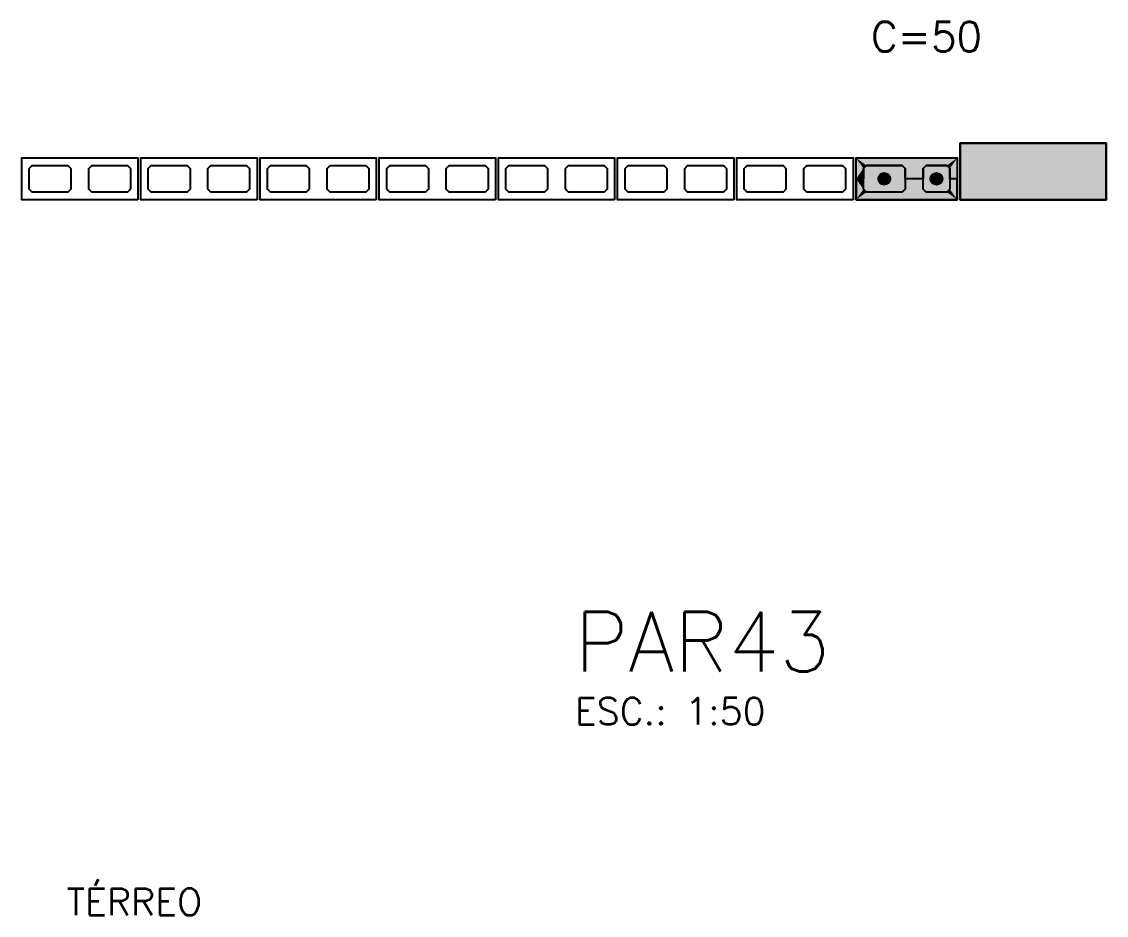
# Model space of a CAD drawing. Extents: x -1.9 to 86, y -1.6 to 60.9.
# Drawn here: x 50.78 to 58.06, y 39.78 to 45.78 of the extents above; entities that cross this region are included whole.
import ezdxf

# ---------------------------------------------------------------- set-up
doc = ezdxf.new("R2010")
doc.units = 0
doc.header["$MEASUREMENT"] = 0
for name, color, linetype in [('PENA_01', 1, 'CONTINUOUS'), ('PENA_02', 2, 'CONTINUOUS'), ('PENA_03', 3, 'CONTINUOUS'), ('PENA_06', 6, 'CONTINUOUS'), ('PENA_11', 252, 'CONTINUOUS'), ('PENA_21', 100, 'CONTINUOUS')]:
    doc.layers.add(name, color=color, linetype=linetype)
doc.styles.get("Standard").update_dxf_attribs({"font": 'ROMANS.SHX'})

msp = doc.modelspace()

# ---------------------------------------------------------------- linework, layer by layer
at = {"layer": 'PENA_01', "linetype": 'Continuous'}
for points in [[(51.106331, 44.653259), (51.086331, 44.633259), (50.846331, 44.633259), (50.826331, 44.653259), (50.826331, 44.793259), (50.846331, 44.813259), (51.086331, 44.813259), (51.106331, 44.793259), (51.106331, 44.653259)], [(51.506331, 44.653259), (51.486331, 44.633259), (51.246331, 44.633259), (51.226331, 44.653259), (51.226331, 44.793259), (51.246331, 44.813259), (51.486331, 44.813259), (51.506331, 44.793259), (51.506331, 44.653259)], [(51.906331, 44.653259), (51.886331, 44.633259), (51.646331, 44.633259), (51.626331, 44.653259), (51.626331, 44.793259), (51.646331, 44.813259), (51.886331, 44.813259), (51.906331, 44.793259), (51.906331, 44.653259)], [(52.306331, 44.653259), (52.286331, 44.633259), (52.046331, 44.633259), (52.026331, 44.653259), (52.026331, 44.793259), (52.046331, 44.813259), (52.286331, 44.813259), (52.306331, 44.793259), (52.306331, 44.653259)], [(52.706331, 44.653259), (52.686331, 44.633259), (52.446331, 44.633259), (52.426331, 44.653259), (52.426331, 44.793259), (52.446331, 44.813259), (52.686331, 44.813259), (52.706331, 44.793259), (52.706331, 44.653259)], [(53.106331, 44.653259), (53.086331, 44.633259), (52.846331, 44.633259), (52.826331, 44.653259), (52.826331, 44.793259), (52.846331, 44.813259), (53.086331, 44.813259), (53.106331, 44.793259), (53.106331, 44.653259)], [(53.506331, 44.653259), (53.486331, 44.633259), (53.246331, 44.633259), (53.226331, 44.653259), (53.226331, 44.793259), (53.246331, 44.813259), (53.486331, 44.813259), (53.506331, 44.793259), (53.506331, 44.653259)], [(53.906331, 44.653259), (53.886331, 44.633259), (53.646331, 44.633259), (53.626331, 44.653259), (53.626331, 44.793259), (53.646331, 44.813259), (53.886331, 44.813259), (53.906331, 44.793259), (53.906331, 44.653259)], [(54.306331, 44.653259), (54.286331, 44.633259), (54.046331, 44.633259), (54.026331, 44.653259), (54.026331, 44.793259), (54.046331, 44.813259), (54.286331, 44.813259), (54.306331, 44.793259), (54.306331, 44.653259)], [(54.706331, 44.653259), (54.686331, 44.633259), (54.446331, 44.633259), (54.426331, 44.653259), (54.426331, 44.793259), (54.446331, 44.813259), (54.686331, 44.813259), (54.706331, 44.793259), (54.706331, 44.653259)], [(55.106331, 44.653259), (55.086331, 44.633259), (54.846331, 44.633259), (54.826331, 44.653259), (54.826331, 44.793259), (54.846331, 44.813259), (55.086331, 44.813259), (55.106331, 44.793259), (55.106331, 44.653259)], [(55.506331, 44.653259), (55.486331, 44.633259), (55.246331, 44.633259), (55.226331, 44.653259), (55.226331, 44.793259), (55.246331, 44.813259), (55.486331, 44.813259), (55.506331, 44.793259), (55.506331, 44.653259)], [(55.906331, 44.653259), (55.886331, 44.633259), (55.646331, 44.633259), (55.626331, 44.653259), (55.626331, 44.793259), (55.646331, 44.813259), (55.886331, 44.813259), (55.906331, 44.793259), (55.906331, 44.653259)], [(56.306331, 44.653259), (56.286331, 44.633259), (56.046331, 44.633259), (56.026331, 44.653259), (56.026331, 44.793259), (56.046331, 44.813259), (56.286331, 44.813259), (56.306331, 44.793259), (56.306331, 44.653259)], [(56.686331, 44.633259), (56.446331, 44.633259), (56.426331, 44.653259), (56.426331, 44.793259), (56.446331, 44.813259), (56.686331, 44.813259), (56.706331, 44.793259), (56.706331, 44.653259), (56.686331, 44.633259)], [(56.986331, 44.633259), (56.846331, 44.633259), (56.826331, 44.653259), (56.826331, 44.793259), (56.846331, 44.813259), (56.986331, 44.813259), (57.006331, 44.793259), (57.006331, 44.653259), (56.986331, 44.633259)]]:
    msp.add_lwpolyline(points, dxfattribs=at)
at = {"layer": 'PENA_02', "linetype": 'Continuous'}
for points in [[(57.076331, 44.963259), (58.056331, 44.963259), (58.056331, 44.583259), (57.076331, 44.583259), (57.076331, 44.963259)], [(51.556331, 44.583259), (50.776331, 44.583259), (50.776331, 44.863259), (51.556331, 44.863259), (51.556331, 44.583259)], [(52.356331, 44.583259), (51.576331, 44.583259), (51.576331, 44.863259), (52.356331, 44.863259), (52.356331, 44.583259)], [(53.156331, 44.583259), (52.376331, 44.583259), (52.376331, 44.863259), (53.156331, 44.863259), (53.156331, 44.583259)], [(53.956331, 44.583259), (53.176331, 44.583259), (53.176331, 44.863259), (53.956331, 44.863259), (53.956331, 44.583259)], [(54.756331, 44.583259), (53.976331, 44.583259), (53.976331, 44.863259), (54.756331, 44.863259), (54.756331, 44.583259)], [(55.556331, 44.583259), (54.776331, 44.583259), (54.776331, 44.863259), (55.556331, 44.863259), (55.556331, 44.583259)], [(56.356331, 44.583259), (55.576331, 44.583259), (55.576331, 44.863259), (56.356331, 44.863259), (56.356331, 44.583259)], [(57.056331, 44.583259), (56.376331, 44.583259), (56.376331, 44.863259), (57.056331, 44.863259), (57.056331, 44.583259)]]:
    msp.add_lwpolyline(points, dxfattribs=at)
at = {"layer": 'PENA_03', "linetype": 'Continuous'}
for points in [[(58.056331, 44.583259), (58.056331, 44.963259), (57.076331, 44.963259), (57.076331, 44.583259), (58.056331, 44.583259)], [(56.426331, 44.793259), (56.446331, 44.813259), (56.686331, 44.813259), (56.706331, 44.793259), (56.706331, 44.653259), (56.686331, 44.633259), (56.446331, 44.633259), (56.426331, 44.653259), (56.426331, 44.793259)], [(56.826331, 44.793259), (56.846331, 44.813259), (56.986331, 44.813259), (57.006331, 44.793259), (57.006331, 44.653259), (56.986331, 44.633259), (56.846331, 44.633259), (56.826331, 44.653259), (56.826331, 44.793259)]]:
    msp.add_lwpolyline(points, dxfattribs=at)
for centre in [(56.566331, 44.723259), (56.916331, 44.723259)]:
    msp.add_circle(centre, 0.04, dxfattribs=at)
for points in [[(56.606331, 44.723259), (56.546331, 44.7579), (56.528743, 44.73694)], [(56.606331, 44.723259), (56.528743, 44.73694), (56.528743, 44.709578)], [(56.606331, 44.723259), (56.528743, 44.709578), (56.546331, 44.688618)], [(56.606331, 44.723259), (56.573277, 44.762652), (56.546331, 44.7579)], [(56.606331, 44.723259), (56.546331, 44.688618), (56.573277, 44.683867)], [(56.606331, 44.723259), (56.596973, 44.748971), (56.573277, 44.762652)], [(56.606331, 44.723259), (56.573277, 44.683867), (56.596973, 44.697548)], [(56.606331, 44.723259), (56.596973, 44.697548), (56.606331, 44.723259)], [(56.956331, 44.723259), (56.896331, 44.7579), (56.878743, 44.73694)], [(56.956331, 44.723259), (56.878743, 44.73694), (56.878743, 44.709578)], [(56.956331, 44.723259), (56.878743, 44.709578), (56.896331, 44.688618)], [(56.956331, 44.723259), (56.923277, 44.762652), (56.896331, 44.7579)], [(56.956331, 44.723259), (56.896331, 44.688618), (56.923277, 44.683867)], [(56.956331, 44.723259), (56.946973, 44.748971), (56.923277, 44.762652)], [(56.956331, 44.723259), (56.923277, 44.683867), (56.946973, 44.697548)], [(56.956331, 44.723259), (56.946973, 44.697548), (56.956331, 44.723259)]]:
    msp.add_solid(points, dxfattribs=at)
at = {"layer": 'PENA_11', "linetype": 'Continuous'}
for points in [[(57.076331, 44.963259), (58.056331, 44.963259), (58.056331, 44.583259)], [(57.076331, 44.963259), (58.056331, 44.583259), (57.076331, 44.583259)], [(57.076331, 44.963259), (57.076331, 44.583259), (57.076331, 44.963259)], [(56.426331, 44.793259), (56.446331, 44.813259), (56.686331, 44.813259)], [(56.426331, 44.793259), (56.686331, 44.813259), (56.706331, 44.793259)], [(56.426331, 44.793259), (56.706331, 44.793259), (56.706331, 44.653259)], [(56.426331, 44.793259), (56.706331, 44.653259), (56.686331, 44.633259)], [(56.426331, 44.793259), (56.686331, 44.633259), (56.446331, 44.633259)], [(56.426331, 44.793259), (56.446331, 44.633259), (56.426331, 44.653259)], [(56.426331, 44.793259), (56.426331, 44.653259), (56.426331, 44.793259)], [(56.826331, 44.793259), (56.846331, 44.813259), (56.986331, 44.813259)], [(56.826331, 44.793259), (56.986331, 44.813259), (57.006331, 44.793259)], [(56.826331, 44.793259), (57.006331, 44.793259), (57.006331, 44.653259)], [(56.826331, 44.793259), (57.006331, 44.653259), (56.986331, 44.633259)], [(56.826331, 44.793259), (56.986331, 44.633259), (56.846331, 44.633259)], [(56.826331, 44.793259), (56.846331, 44.633259), (56.826331, 44.653259)], [(56.826331, 44.793259), (56.826331, 44.653259), (56.826331, 44.793259)]]:
    msp.add_solid(points, dxfattribs=at)
at = {"layer": 'PENA_21', "linetype": 'Continuous'}
for points in [[(57.056331, 44.723259), (57.006331, 44.723259), (57.006331, 44.793259), (56.986331, 44.813259), (56.846331, 44.813259), (56.826331, 44.793259), (56.826331, 44.723259), (56.706331, 44.723259), (56.706331, 44.793259), (56.686331, 44.813259), (56.446331, 44.813259), (56.426331, 44.793259), (56.426331, 44.723259), (56.376331, 44.723259), (56.376331, 44.863259), (57.056331, 44.863259), (57.056331, 44.723259)], [(57.056331, 44.723259), (57.006331, 44.723259), (57.006331, 44.653259), (56.986331, 44.633259), (56.846331, 44.633259), (56.826331, 44.653259), (56.826331, 44.723259), (56.706331, 44.723259), (56.706331, 44.653259), (56.686331, 44.633259), (56.446331, 44.633259), (56.426331, 44.653259), (56.426331, 44.723259), (56.376331, 44.723259), (56.376331, 44.583259), (57.056331, 44.583259), (57.056331, 44.723259)]]:
    msp.add_lwpolyline(points, dxfattribs=at)
for points in [[(57.056331, 44.863259), (56.446331, 44.813259), (56.376331, 44.863259)], [(56.446331, 44.813259), (56.426331, 44.793259), (56.376331, 44.863259)], [(56.376331, 44.863259), (56.426331, 44.793259), (56.376331, 44.723259)], [(56.686331, 44.813259), (56.446331, 44.813259), (57.056331, 44.863259)], [(56.706331, 44.793259), (56.686331, 44.813259), (57.056331, 44.863259)], [(57.056331, 44.863259), (56.846331, 44.813259), (56.706331, 44.793259)], [(57.056331, 44.863259), (56.986331, 44.813259), (56.846331, 44.813259)], [(57.056331, 44.863259), (57.006331, 44.793259), (56.986331, 44.813259)], [(57.056331, 44.863259), (57.056331, 44.723259), (57.006331, 44.723259)], [(57.056331, 44.863259), (57.006331, 44.723259), (57.006331, 44.793259)], [(56.426331, 44.793259), (56.426331, 44.723259), (56.376331, 44.723259)], [(56.706331, 44.723259), (56.706331, 44.793259), (56.846331, 44.813259)], [(56.706331, 44.723259), (56.846331, 44.813259), (56.826331, 44.793259)], [(56.706331, 44.723259), (56.826331, 44.793259), (56.826331, 44.723259)], [(56.376331, 44.583259), (56.426331, 44.653259), (56.376331, 44.723259)], [(56.426331, 44.653259), (56.426331, 44.723259), (56.376331, 44.723259)], [(56.706331, 44.723259), (56.706331, 44.653259), (56.846331, 44.633259)], [(56.706331, 44.723259), (56.846331, 44.633259), (56.826331, 44.653259)], [(56.706331, 44.723259), (56.826331, 44.653259), (56.826331, 44.723259)], [(57.056331, 44.583259), (57.056331, 44.723259), (57.006331, 44.723259)], [(57.056331, 44.583259), (57.006331, 44.723259), (57.006331, 44.653259)], [(56.446331, 44.633259), (56.426331, 44.653259), (56.376331, 44.583259)], [(57.056331, 44.583259), (56.446331, 44.633259), (56.376331, 44.583259)], [(56.686331, 44.633259), (56.446331, 44.633259), (57.056331, 44.583259)], [(56.706331, 44.653259), (56.686331, 44.633259), (57.056331, 44.583259)], [(57.056331, 44.583259), (56.846331, 44.633259), (56.706331, 44.653259)], [(57.056331, 44.583259), (56.986331, 44.633259), (56.846331, 44.633259)], [(57.056331, 44.583259), (57.006331, 44.653259), (56.986331, 44.633259)]]:
    msp.add_solid(points, dxfattribs=at)

# ---------------------------------------------------------------- texts
at = {"layer": 'PENA_03', "linetype": 'Continuous'}
for s, height, p in [('C=50', 0.2, (56.476703, 45.578285)), ('ESC.: 1:50', 0.18, (54.488581, 41.059082)), ('TÉRREO', 0.18, (51.077907, 39.779038))]:
    msp.add_text(s, height=height, dxfattribs=at).set_placement(p)
at = {"layer": 'PENA_06', "linetype": 'Continuous'}
msp.add_text('PAR43', height=0.4, dxfattribs=at).set_placement((54.488581, 41.415306))

doc.saveas('drawing.dxf')
